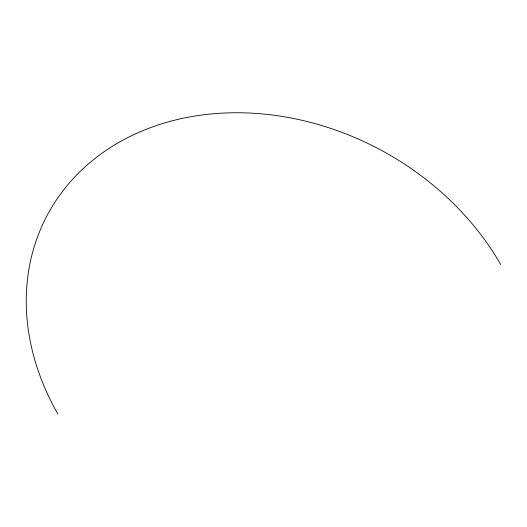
<?xml version="1.0" encoding="UTF-8"?>
<svg xmlns="http://www.w3.org/2000/svg" width="527" height="527" viewBox="0 0 527 527"><rect width="100%" height="100%" fill="white"/><g stroke="black" fill="none" stroke-linecap="round" stroke-linejoin="round"><path stroke-width="0.79" d="M57.924 414.064A263.105 214.733 28.3 0 1 156.697 125.459A263.105 214.733 28.3 0 1 500.65 264.449"/></g></svg>
